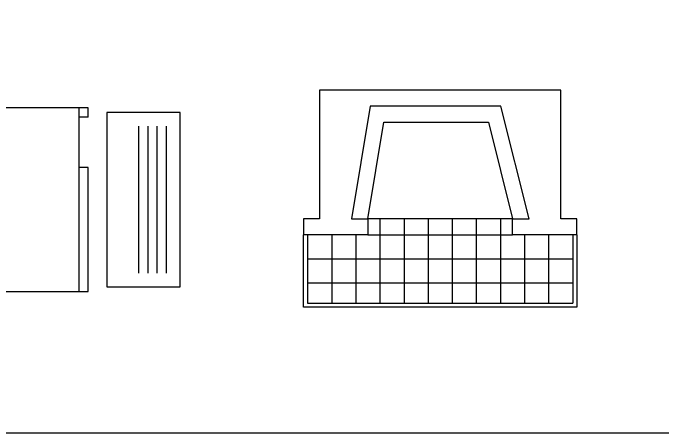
# Model space of a CAD drawing. Header units: millimetres. Extents: x 1474 to 2240, y 2278 to 2630.
# Drawn here: x 2230.481 to 2233.178, y 2601.843 to 2603.586 of the extents above; entities that cross this region are included whole.
import ezdxf

# ---------------------------------------------------------------- set-up
doc = ezdxf.new("R2010")
doc.units = ezdxf.units.MM
doc.layers.add('FUR', color=42, linetype='Continuous')
doc.layers.add('THIET-BI', color=21, linetype='Continuous')
doc.styles.add('ATT', font='romans.shx')

# ---------------------------------------------------------------- blocks, each defined once
blk = doc.blocks.new('A$C184C20DA')
for p, q in [((316.7, 366.7), (316.7, 16.7)), ((416.7, 366.7), (416.7, 16.7)), ((516.7, 366.7), (516.7, 16.7)), ((616.7, 366.7), (616.7, 16.7)), ((716.7, 366.7), (716.7, 16.7)), ((816.7, 366.7), (816.7, 16.7)), ((16.7, 300), (16.7, 16.7)), ((116.7, 300), (116.7, 16.7)), ((216.7, 300), (216.7, 16.7)), ((266.7, 300), (866.7, 300)), ((916.7, 300), (916.7, 16.7)), ((1016.7, 300), (1016.7, 16.7)), ((1116.7, 300), (1116.7, 16.7)), ((16.7, 200), (1116.7, 200)), ((16.7, 100), (1116.7, 100)), ((16.7, 16.7), (1116.7, 16.7))]:
    blk.add_line(p, q)
for points in [[(1133.3, 300), (1133.3, 366.7), (1066.7, 366.7), (1066.7, 900), (66.7, 900), (66.7, 366.7), (0, 366.7), (0, 300)], [(1133.3, 300), (866.7, 300), (866.7, 366.7), (266.7, 366.7), (266.7, 300), (0, 300)], [(1133.3, 300), (1133.3, 0), (0, 0), (0, 300)]]:
    blk.add_lwpolyline(points)
blk.add_lwpolyline([(935.4, 366.7), (818.7, 833.3), (276.9, 833.3), (199.1, 366.7), (266.7, 366.7), (333.3, 766.7), (766.7, 766.7), (866.7, 366.7)], close=True)
blk = doc.blocks.new('P11PCM01')
at = {"color": 0, "linetype": 'ByBlock'}
for p, q in [((0, 508), (0, 0)), ((431.8, 508), (0, 508)), ((406.4, 0), (406.4, 508)), ((431.8, 482.6), (431.8, 508)), ((482.6, 495.3), (482.6, 12.7)), ((685.8, 495.3), (482.6, 495.3)), ((685.8, 12.7), (685.8, 495.3)), ((431.8, 482.6), (406.4, 482.6)), ((571.5, 50.8), (571.5, 457.2)), ((596.9, 50.8), (596.9, 457.2)), ((622.3, 50.8), (622.3, 457.2)), ((647.7, 50.8), (647.7, 457.2)), ((431.8, 342.9), (406.4, 342.9)), ((431.8, 0), (431.8, 342.9)), ((0, 0), (431.8, 0)), ((482.6, 12.7), (685.8, 12.7))]:
    blk.add_line(p, q, dxfattribs=at)
at = {"color": 0, "linetype": 'ByBlock', "style": 'ATT'}
for tag, p, flags in [('ITEM', (749.3, 279.4), 3), ('ROOM_NUMBER', (749.3, 76.2), 1)]:
    blk.add_attdef(tag, p, '', height=152.4, dxfattribs=dict(at, flags=flags))
blk = doc.blocks.new('CS010')
at = {"layer": 'FUR'}
blk.add_blockref('P11PCM01', (-349.8, 158.2), dxfattribs=at)

msp = doc.modelspace()

# ---------------------------------------------------------------- linework, layer by layer
msp.add_lwpolyline([(2222.5811, 2616.4813), (2239.7813, 2616.4813), (2239.7813, 2601.8434), (2222.5811, 2601.8434)], close=True)

# ---------------------------------------------------------------- block references
at = {"xscale": 0.0015, "yscale": 0.0015, "zscale": 0.0015}
msp.add_blockref('CS010', (2230.6708, 2602.1932), dxfattribs=at)
at = {"layer": 'THIET-BI', "xscale": 0.0009999999999998, "yscale": 0.0009999999999998, "zscale": 0.0009999999999998}
msp.add_blockref('A$C184C20DA', (2231.6868, 2602.3659), dxfattribs=at)

doc.saveas('drawing.dxf')
